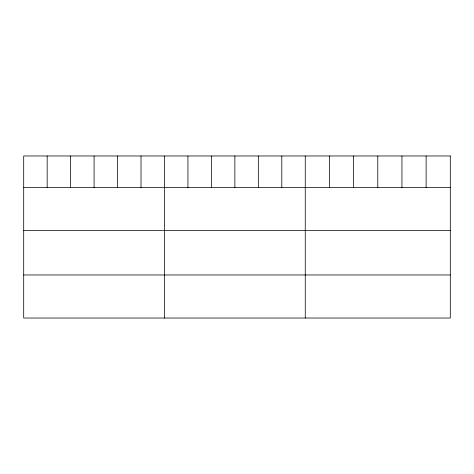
<?xml version="1.0" encoding="UTF-8"?>
<svg xmlns="http://www.w3.org/2000/svg" width="474" height="474" viewBox="0 0 474 474"><rect width="100%" height="100%" fill="white"/><g stroke="black" fill="none" stroke-linecap="round" stroke-linejoin="round"><path stroke-width="0.71" d="M23.7 187.562L450.3 187.562M23.7 230.613L450.3 230.613M23.7 274.973L450.3 274.973M426.126 155.97L426.126 187.562M401.952 155.97L401.952 187.562M377.778 155.97L377.778 187.562M353.604 155.97L353.604 187.562M329.43 155.97L329.43 187.562M305.256 155.97L305.256 318.03M281.793 155.97L281.793 187.562M258.33 155.97L258.33 187.562M234.867 155.97L234.867 187.562M211.404 155.97L211.404 187.562M187.941 155.97L187.941 187.562M164.478 155.97L164.478 318.03M141.015 155.97L141.015 187.562M117.552 155.97L117.552 187.562M94.089 155.97L94.089 187.562M70.626 155.97L70.626 187.562M47.163 155.97L47.163 187.562M450.3 155.97L23.7 155.97L23.7 318.03L450.3 318.03L450.3 155.97"/></g></svg>
